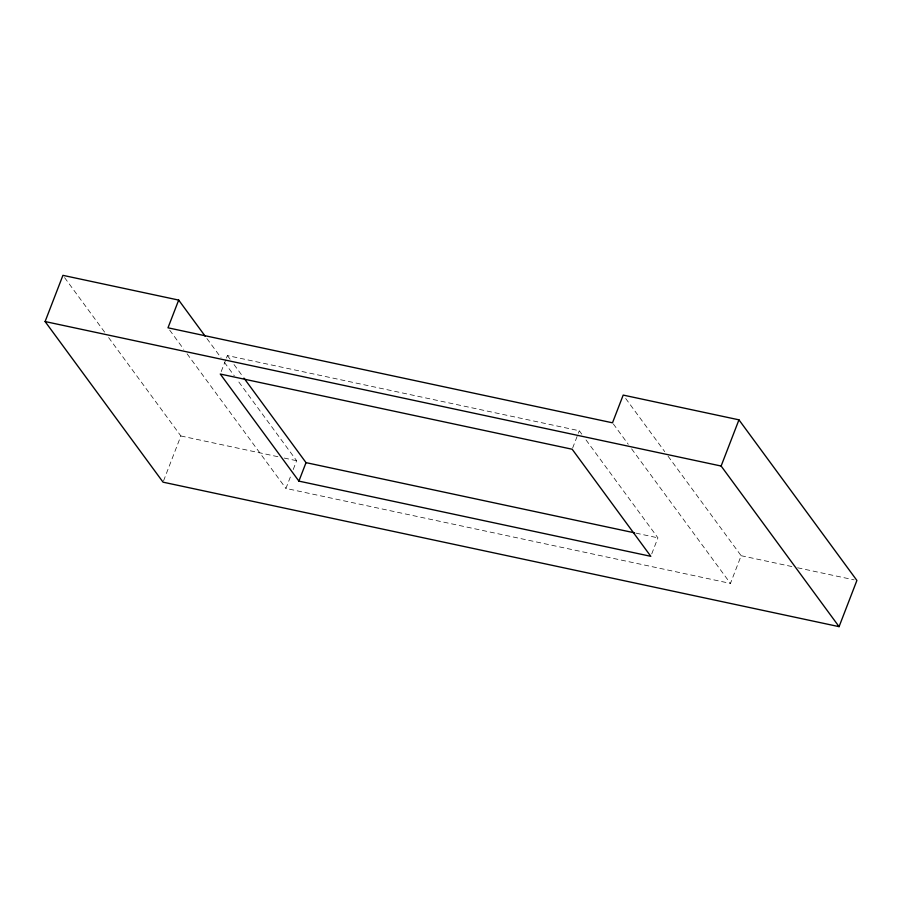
<?xml version="1.0" encoding="UTF-8"?>
<svg xmlns="http://www.w3.org/2000/svg" width="902" height="902" viewBox="0 0 902 902"><rect width="100%" height="100%" fill="white"/><g stroke="black" fill="none" stroke-linecap="round" stroke-linejoin="round"><path stroke-width="0.68" stroke-dasharray="4.51 3.38" d="M163.544 480.879L180.874 435.97L108.612 337.562M221.215 371.568L225.974 359.244M226.447 358.015L227.394 355.557L579.298 430.761L581.779 434.144M668.044 456.175L741.14 555.711L730.451 583.425L285.934 488.422L291.29 474.565M293.229 469.525L296.634 460.708L237.654 380.396M572.646 448.012L579.298 430.761M651.751 553.862L657.93 537.84L585.094 438.654M180.874 435.97L278.718 456.874M284.231 458.058L296.634 460.708M635.944 533.138L657.93 537.84M741.14 555.711L792.136 566.603M797.639 567.786L854.149 579.862M625.684 398.481L664.729 451.643M613.326 423.94L628.277 444.303M631.603 448.824L730.451 583.425M227.394 355.557L230.709 360.056M234.024 364.566L243.123 376.968M206.93 338.543L221.046 357.778M224.373 362.3L234.34 375.875M169.655 330.076L183.771 349.3M187.097 353.821L285.934 488.422M64.594 277.613L105.286 333.041"/><path stroke-width="1.35" d="M178.686 300.084L167.986 327.809L612.492 422.812L623.192 395.087L738.952 419.836L856.9 580.448L839.074 626.653L163.048 482.164L45.1 321.552L62.926 275.347L178.686 300.084L205.261 336.288M298.9 481.116L220.268 374.037L572.172 449.241L650.804 556.32L298.9 481.116L306.026 462.636L243.946 378.096M839.074 626.653L721.126 466.03L738.952 419.836M45.1 321.552L721.126 466.03M306.026 462.636L634.568 532.845"/></g></svg>
